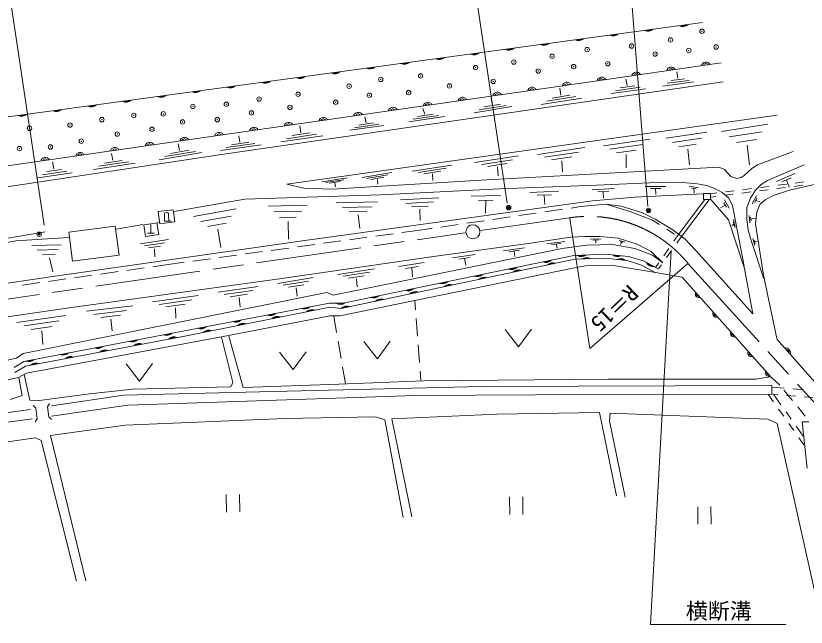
# Model space of a CAD drawing. Units: millimetres, scale not verified. Extents: x 40000 to 680000, y 20000 to 380000.
# Drawn here: x 305110 to 395110, y 260797 to 330434 of the extents above; entities that cross this region are included whole.
import ezdxf
from ezdxf.enums import TextEntityAlignment as Align

# ---------------------------------------------------------------- set-up
doc = ezdxf.new("R2010")
doc.units = ezdxf.units.MM
doc.header["$LTSCALE"] = 1000
doc.header["$PDMODE"] = 32
doc.header["$PDSIZE"] = 500
doc.linetypes.add('CHAIN', pattern=[18.5, 12, -1.5, 3.5, -1.5])
for name, color, linetype, lineweight in [('M-BGD', 7, 'Continuous', 13), ('M-BMK', 2, 'CHAIN', 13), ('M-BMK-SRVR', 3, 'Continuous', 13), ('M-STR-HTXT', 7, 'Continuous', 13), ('M-STR-STRC', 7, 'Continuous', 13)]:
    doc.layers.add(name, color=color, linetype=linetype, lineweight=lineweight)
doc.styles.add('ＭＳ ゴシック', font='')
doc.styles.get('ＭＳ ゴシック').set_extended_font_data('MS Gothic')

# ---------------------------------------------------------------- blocks, each defined once
blk = doc.blocks.new('田')
at = {"color": 7, "linetype": 'Continuous', "lineweight": 13}
for p, q in [((-0.75, 1), (-0.75, -1)), ((0.75, -1), (0.75, 1))]:
    blk.add_line(p, q, dxfattribs=at)
blk = doc.blocks.new('畑')
at = {"color": 7, "linetype": 'Continuous', "lineweight": 13}
for p, q in [((-1.5, 1), (0, -1)), ((0, -1), (1.5, 1))]:
    blk.add_line(p, q, dxfattribs=at)

msp = doc.modelspace()

# ---------------------------------------------------------------- linework, layer by layer
at = {"layer": 'M-BGD'}
for p, q in [((296918, 317925), (383315, 329667)), ((370301, 322872), (385426, 325069)), ((380479, 323320), (380391, 324050)), ((374717, 322495), (374563, 323221)), ((381253, 323256), (379744, 323058)), ((297376, 312365), (370301, 322872)), ((385638, 322930), (328260, 314616)), ((376194, 322288), (373411, 321897)), ((375586, 322452), (373916, 322217)), ((382318, 322901), (378797, 322439)), ((381785, 323078), (379271, 322749)), ((368183, 321386), (366198, 321071)), ((367167, 321403), (367063, 322188)), ((376802, 322124), (372906, 321577)), ((359354, 320371), (359250, 321075)), ((369575, 321072), (364944, 320337)), ((368879, 321229), (365571, 320704)), ((351688, 319236), (351452, 319884)), ((361609, 320105), (357285, 319387)), ((360956, 320237), (357868, 319724)), ((360304, 320369), (358451, 320061)), ((391790, 319134), (335988, 311260)), ((344986, 318259), (344871, 318930)), ((353940, 318968), (349855, 318352)), ((353278, 319096), (350360, 318656)), ((352616, 319224), (350865, 318960)), ((337576, 317118), (337450, 317893)), ((347028, 317937), (343149, 317390)), ((346436, 318082), (343664, 317692)), ((345843, 318228), (344180, 317993)), ((385478, 317256), (390742, 318094)), ((339361, 316938), (335931, 316438)), ((338633, 317096), (336575, 316796)), ((379181, 316495), (383779, 317195)), ((386329, 316631), (390089, 317229)), ((331642, 316039), (329664, 315753)), ((330624, 316056), (330492, 316776)), ((340089, 316780), (335287, 316079)), ((372025, 315635), (377289, 316370)), ((379898, 315996), (383182, 316497)), ((387180, 316005), (389435, 316364)), ((324809, 315117), (322722, 314766)), ((323733, 315110), (323584, 315868)), ((333048, 315750), (328434, 315083)), ((332345, 315894), (329049, 315418)), ((364510, 314632), (369911, 315418)), ((372766, 315233), (376526, 315758)), ((373507, 314831), (375763, 315146)), ((380616, 315497), (382586, 315798)), ((381641, 315248), (381822, 313452)), ((388373, 315688), (388670, 313452)), ((328260, 314616), (273793, 306404)), ((316176, 313987), (316017, 314767)), ((326300, 314846), (321429, 314026)), ((325555, 314982), (322075, 314396)), ((357391, 313728), (362364, 314480)), ((365307, 314327), (369165, 314888)), ((366104, 314021), (368419, 314358)), ((374628, 314650), (374595, 313128)), ((389574, 313465), (393627, 314979)), ((309450, 312986), (309301, 313788)), ((318685, 313652), (313951, 312935)), ((317955, 313810), (314574, 313297)), ((317226, 313967), (315197, 313660)), ((350249, 312742), (354761, 313409)), ((358132, 313503), (361685, 314040)), ((358874, 313277), (361005, 313599)), ((359960, 313216), (360054, 312216)), ((367279, 313912), (367356, 312659)), ((388923, 313026), (389574, 313465)), ((394889, 313450), (390722, 311692)), ((311538, 312563), (307625, 311982)), ((310930, 312748), (308134, 312333)), ((310321, 312932), (308644, 312683)), ((344537, 312007), (347944, 312588)), ((345041, 311903), (347474, 312318)), ((350909, 312590), (354131, 313066)), ((351568, 312438), (353501, 312724)), ((352544, 312416), (352588, 311675)), ((358731, 311754), (385147, 313188)), ((385147, 313188), (385814, 312928)), ((385814, 312928), (386530, 312114)), ((388060, 312244), (388923, 313026)), ((391717, 311549), (393827, 312487)), ((339939, 311511), (342833, 311967)), ((340376, 311435), (342443, 311760)), ((340813, 311358), (342053, 311554)), ((341078, 310674), (358731, 311754)), ((345545, 311800), (347005, 312049)), ((346286, 311800), (346337, 311239)), ((378975, 311479), (371233, 311138)), ((381058, 311436), (378975, 311479)), ((382686, 311295), (381058, 311436)), ((386530, 312114), (387214, 311903)), ((387214, 311903), (387718, 312017)), ((387718, 312017), (388060, 312244)), ((390722, 311692), (389990, 311204)), ((392347, 311505), (393402, 311974)), ((392874, 311740), (393182, 310905)), ((393858, 311384), (394850, 311509)), ((335988, 311260), (337892, 310784)), ((337892, 310784), (341078, 310674)), ((341449, 311362), (341520, 310937)), ((360213, 310731), (346606, 310047)), ((371233, 311138), (360213, 310731)), ((370746, 310619), (373265, 310751)), ((376788, 311010), (379112, 311000)), ((377379, 310781), (378541, 310776)), ((377960, 310778), (377989, 310100)), ((381787, 311012), (382851, 310856)), ((382061, 310794), (382593, 310716)), ((382327, 310755), (382352, 310218)), ((383782, 311100), (382686, 311295)), ((384780, 310731), (383782, 311100)), ((385529, 310318), (384780, 310731)), ((385921, 310378), (386913, 310504)), ((387905, 310629), (388897, 310755)), ((389322, 310585), (388785, 309657)), ((389990, 311204), (389322, 310585)), ((389783, 310501), (390775, 310628)), ((389890, 310881), (390882, 311006)), ((391398, 309950), (393192, 310580)), ((391767, 310755), (392759, 310881)), ((391874, 311132), (392866, 311258)), ((393192, 310580), (396224, 311269)), ((393751, 311008), (394742, 311135)), ((346606, 310047), (331184, 309567)), ((348898, 309476), (353282, 309707)), ((356967, 309886), (360285, 309974)), ((363648, 310319), (366900, 310451)), ((364476, 309988), (366102, 310054)), ((365289, 310021), (365333, 308930)), ((370761, 309370), (375595, 309773)), ((371380, 310396), (372640, 310462)), ((372010, 310429), (372025, 309660)), ((375595, 309773), (379440, 309956)), ((379440, 309956), (383421, 310170)), ((383413, 310212), (383406, 309525)), ((384222, 310204), (383413, 310212)), ((384216, 309518), (384222, 310204)), ((384256, 309794), (384823, 309866)), ((384304, 310173), (384929, 310252)), ((386245, 309689), (385529, 310318)), ((385815, 309993), (386807, 310120)), ((386734, 308810), (386245, 309689)), ((387799, 310247), (388791, 310374)), ((388785, 309657), (388362, 308599)), ((388954, 309004), (389437, 309942)), ((389243, 309180), (389485, 309649)), ((390422, 309466), (391398, 309950)), ((331184, 309567), (323127, 308135)), ((333831, 308747), (338292, 308875)), ((338276, 304866), (370761, 309370)), ((341599, 309132), (346290, 309234)), ((349532, 309072), (352664, 309237)), ((350167, 308668), (352046, 308767)), ((357793, 309410), (359452, 309454)), ((358622, 309432), (358611, 307938)), ((368336, 308543), (369414, 308701)), ((369414, 308701), (372344, 308969)), ((372344, 308969), (375127, 308090)), ((372360, 308982), (374020, 308738)), ((374020, 308738), (376413, 308038)), ((380374, 305253), (383532, 309485)), ((384069, 309485), (380699, 304993)), ((383406, 309525), (384216, 309518)), ((386276, 307187), (384254, 309517)), ((385887, 308884), (385345, 308557)), ((385748, 309121), (386026, 308647)), ((385789, 309467), (386346, 308519)), ((388052, 301925), (386734, 308810)), ((389364, 309414), (389869, 309239)), ((389496, 308051), (389814, 308930)), ((389814, 308930), (390422, 309466)), ((323023, 308351), (321335, 308128)), ((321335, 308128), (321519, 306734)), ((322029, 307811), (322038, 307051)), ((322518, 307057), (322509, 307817)), ((323207, 306957), (323023, 308351)), ((325346, 307572), (330217, 308443)), ((334485, 308092), (337671, 308184)), ((342327, 308619), (345678, 308692)), ((343055, 308106), (345065, 308150)), ((351112, 308427), (351136, 307116)), ((362399, 307675), (364378, 307964)), ((365367, 308109), (367346, 308398)), ((375127, 308090), (377544, 307211)), ((376413, 308038), (377926, 307273)), ((388362, 308599), (388346, 307281)), ((389356, 306757), (389496, 308051)), ((321497, 306900), (319675, 306631)), ((321519, 306734), (323207, 306957)), ((322038, 307051), (322838, 307060)), ((326163, 306998), (329642, 307621)), ((335139, 307438), (337050, 307493)), ((336106, 307017), (336155, 304998)), ((344098, 307777), (344271, 306195)), ((356462, 306807), (358441, 307096)), ((359430, 307241), (361409, 307530)), ((377544, 307211), (378404, 306662)), ((377926, 307273), (379815, 306134)), ((388095, 301645), (386276, 307187)), ((386820, 306939), (386908, 306493)), ((386846, 307216), (387022, 306324)), ((388346, 307281), (388508, 306011)), ((388702, 306840), (388600, 307675)), ((388835, 307081), (388784, 307498)), ((388810, 307290), (389286, 307385)), ((316441, 306484), (311132, 305799)), ((316870, 303162), (316441, 306484)), ((316566, 306143), (319593, 306647)), ((319675, 306631), (319873, 305285)), ((320476, 306676), (320487, 305676)), ((321384, 305508), (321186, 306854)), ((326979, 306425), (329067, 306799)), ((328104, 306147), (328466, 304054)), ((349061, 305746), (351426, 306070)), ((351426, 306070), (352504, 306228)), ((353494, 306372), (355473, 306662)), ((379247, 306125), (380108, 305576)), ((379815, 306134), (381345, 304994)), ((386864, 306716), (386652, 306557)), ((388508, 306011), (388883, 304742)), ((390235, 300897), (389356, 306757)), ((264058, 298316), (308436, 305832)), ((311142, 305173), (305130, 304804)), ((311132, 305799), (311561, 302477)), ((319873, 305285), (321384, 305508)), ((320087, 305671), (320887, 305680)), ((343116, 304933), (345098, 305204)), ((346089, 305339), (348070, 305611)), ((368290, 305212), (363724, 304553)), ((369926, 305310), (368290, 305212)), ((371610, 305285), (369926, 305310)), ((373710, 305114), (371610, 305285)), ((375859, 304431), (373710, 305114)), ((380036, 304751), (380357, 305211)), ((305130, 304804), (290081, 302058)), ((306945, 304260), (310278, 304345)), ((309345, 300727), (338276, 304866)), ((319277, 304459), (322482, 304971)), ((319749, 304224), (322038, 304590)), ((320221, 303990), (321594, 304210)), ((337172, 304119), (339153, 304390)), ((340144, 304526), (342126, 304797)), ((363724, 304553), (352689, 303015)), ((365573, 304473), (367634, 304736)), ((366126, 304381), (367156, 304513)), ((366641, 304447), (366753, 303973)), ((367338, 303918), (370097, 304309)), ((370097, 304309), (373051, 304382)), ((370506, 304999), (371766, 305018)), ((370826, 304896), (371456, 304906)), ((371141, 304901), (371156, 304579)), ((373051, 304382), (375615, 303942)), ((373810, 304844), (374445, 304649)), ((373925, 304707), (374242, 304610)), ((374083, 304659), (373951, 304395)), ((377446, 303576), (375859, 304431)), ((380699, 304999), (380365, 304527)), ((381345, 304994), (382582, 303676)), ((388883, 304742), (390299, 300461)), ((389269, 304270), (389029, 305052)), ((389299, 304487), (389179, 304878)), ((389239, 304683), (389509, 304748)), ((307548, 303739), (309928, 303800)), ((320916, 303895), (320958, 302972)), ((331227, 303305), (333209, 303577)), ((334199, 303712), (336181, 303983)), ((341256, 298624), (367338, 303918)), ((360619, 303656), (363021, 304022)), ((361249, 303540), (362450, 303723)), ((361849, 303631), (361937, 303009)), ((375615, 303942), (377592, 303185)), ((378789, 302307), (377446, 303576)), ((378889, 303113), (379462, 303932)), ((379787, 303711), (379210, 302895)), ((382582, 303676), (389048, 296481)), ((308150, 303218), (309578, 303255)), ((308948, 302881), (309327, 301283)), ((311561, 302477), (316870, 303162)), ((325283, 302492), (327264, 302763)), ((328255, 302899), (330236, 303170)), ((352689, 303015), (335403, 300524)), ((368751, 302701), (342127, 297101)), ((342389, 297720), (368654, 303124)), ((354839, 302868), (357432, 303264)), ((355539, 302706), (356835, 302904)), ((356187, 302805), (356341, 302021)), ((368654, 303124), (372267, 303270)), ((372170, 302815), (368751, 302701)), ((374741, 302554), (372170, 302815)), ((372267, 303270), (374871, 303026)), ((376369, 302050), (374741, 302554)), ((374871, 303026), (376662, 302473)), ((376662, 302473), (378257, 301610)), ((377592, 303185), (378789, 302307)), ((317743, 301440), (319723, 301720)), ((320713, 301861), (321927, 302032)), ((321927, 302032), (324292, 302356)), ((341780, 300984), (345950, 301617)), ((368545, 301677), (341993, 296279)), ((348717, 301888), (351603, 302327)), ((349465, 301646), (350908, 301866)), ((350187, 301756), (350267, 300701)), ((369961, 301945), (368545, 301677)), ((372939, 302019), (369961, 301945)), ((377969, 301213), (372939, 302019)), ((377997, 301171), (376369, 302050)), ((377994, 301834), (378315, 302294)), ((378632, 302078), (378298, 301606)), ((389048, 296481), (388095, 301645)), ((288323, 297761), (309345, 300727)), ((311802, 300599), (313782, 300880)), ((314772, 301020), (316752, 301300)), ((334929, 299959), (338980, 300625)), ((342394, 300769), (345373, 301220)), ((343008, 300553), (344795, 300824)), ((380948, 300676), (377969, 301213)), ((380983, 300654), (391052, 289344)), ((391765, 293680), (390235, 300897)), ((305861, 299758), (307841, 300039)), ((308831, 300179), (310812, 300459)), ((335403, 300524), (311470, 297192)), ((335543, 299737), (338436, 300213)), ((336156, 299516), (337892, 299801)), ((343914, 300485), (343969, 299568)), ((305960, 291973), (340524, 298901)), ((328156, 298955), (332720, 299605)), ((328847, 298697), (332106, 299160)), ((337047, 299447), (337152, 298497)), ((340524, 298901), (341256, 298624)), ((320661, 297864), (325874, 298565)), ((321419, 297570), (325142, 298071)), ((329537, 298438), (331493, 298716)), ((330541, 298342), (330656, 297288)), ((350539, 297958), (350617, 296939)), ((311470, 297192), (285938, 293566)), ((306035, 291073), (340827, 297704)), ((313175, 296785), (318422, 297417)), ((322176, 297277), (324410, 297577)), ((323302, 297164), (323340, 295983)), ((340882, 297248), (324369, 293964)), ((340827, 297704), (342389, 297720)), ((342127, 297101), (340882, 297248)), ((305221, 295510), (310792, 296314)), ((313978, 296423), (317726, 296875)), ((314781, 296061), (317029, 296332)), ((340919, 296279), (329340, 294039)), ((341993, 296279), (340919, 296279)), ((341634, 294361), (341312, 296216)), ((306046, 295111), (310026, 295684)), ((315940, 295895), (316100, 294538)), ((350694, 295942), (350847, 293947)), ((306871, 294711), (309259, 295055)), ((308085, 294540), (308173, 292996)), ((324369, 293964), (306229, 290530)), ((329340, 294039), (306340, 289745)), ((328535, 293817), (329817, 288654)), ((330989, 288104), (329378, 293964)), ((396184, 288617), (391773, 293614)), ((342147, 291405), (341805, 293376)), ((350923, 292950), (351076, 290956)), ((305179, 291452), (305960, 291973)), ((289222, 287997), (305179, 291452)), ((304912, 290389), (306035, 291073)), ((306229, 290530), (305013, 289824)), ((342640, 288565), (342318, 290420)), ((351153, 289959), (351231, 288939)), ((305418, 289235), (295017, 287037)), ((306340, 289745), (305418, 289235)), ((305446, 289250), (305825, 287201)), ((306708, 286639), (306057, 289588)), ((372543, 289056), (351571, 288873)), ((389390, 289032), (372543, 289056)), ((391026, 289301), (389390, 289032)), ((391071, 289320), (392103, 288350)), ((329597, 288177), (318428, 287921)), ((329817, 288654), (329597, 288177)), ((341903, 288470), (330989, 288104)), ((332851, 287622), (358139, 288202)), ((351571, 288873), (341903, 288470)), ((358139, 288202), (391215, 288330)), ((391215, 288330), (391215, 287329)), ((391241, 288145), (392593, 288037)), ((305825, 287201), (304474, 286729)), ((313483, 287372), (307807, 286603)), ((309193, 286010), (317396, 287231)), ((318428, 287921), (313483, 287372)), ((317396, 287231), (332851, 287622)), ((350601, 287170), (317860, 286071)), ((364279, 287280), (350601, 287170)), ((391215, 287329), (364279, 287280)), ((390826, 287262), (391394, 286456)), ((391281, 287340), (391888, 287289)), ((391428, 287262), (392234, 286131)), ((392559, 287780), (393536, 286625)), ((392884, 287205), (393881, 287121)), ((393590, 287957), (394586, 287877)), ((307807, 286603), (306708, 286639)), ((308965, 286270), (308726, 285880)), ((394877, 287038), (395874, 286954)), ((296352, 284262), (306789, 285580)), ((307083, 286065), (307408, 285739)), ((307408, 285739), (307538, 284535)), ((308726, 285880), (308856, 284751)), ((317860, 286071), (309176, 284820)), ((391971, 285639), (392548, 284822)), ((392814, 285317), (393395, 284503)), ((394146, 285878), (395009, 284820)), ((306954, 284536), (294155, 282723)), ((307538, 284535), (307311, 284193)), ((308856, 284751), (309171, 284458)), ((317557, 283800), (335759, 284565)), ((335759, 284565), (346086, 284748)), ((346086, 284748), (347112, 284418)), ((347112, 284418), (349227, 273297)), ((347940, 284536), (359887, 285061)), ((350203, 273372), (347940, 284536)), ((359887, 285061), (371570, 285245)), ((371570, 285245), (373511, 275759)), ((372705, 284292), (372778, 285171)), ((372778, 285171), (390760, 284476)), ((390760, 284476), (391786, 283999)), ((309077, 282633), (317557, 283800)), ((374500, 275613), (372705, 284292)), ((391786, 283999), (398414, 254317)), ((393124, 284005), (393701, 283188)), ((393975, 283688), (394781, 282558)), ((395210, 278927), (394660, 284201)), ((394660, 284201), (395393, 284201)), ((313073, 266083), (309077, 282633)), ((257664, 275128), (307354, 282374)), ((307354, 282374), (308014, 282045)), ((308014, 282045), (312006, 266050)), ((394277, 282371), (394846, 281565))]:
    msp.add_line(p, q, dxfattribs=at)
for radius in [100, 60]:
    msp.add_circle((307769, 305555), radius, dxfattribs=at)
for centre, radius, start, end in [((381063, 330126), 908, 244.34107, 311.13805), ((381114, 329751), 454, 244.34107, 311.13805), ((377099, 329588), 908, 244.34107, 311.13805), ((377150, 329212), 454, 244.34107, 311.13805), ((369172, 328510), 908, 244.34107, 311.13805), ((369223, 328135), 454, 244.34107, 311.13805), ((373135, 329049), 908, 244.34107, 311.13805), ((373187, 328673), 454, 244.34107, 311.13805), ((361245, 327433), 908, 244.34107, 311.13805), ((361296, 327057), 454, 244.34107, 311.13805), ((365208, 327972), 908, 244.34107, 311.13805), ((365259, 327596), 454, 244.34107, 311.13805), ((357281, 326894), 908, 244.34107, 311.13805), ((357332, 326518), 454, 244.34107, 311.13805), ((349354, 325817), 908, 244.34107, 311.13805), ((349405, 325441), 454, 244.34107, 311.13805), ((353318, 326356), 908, 244.34107, 311.13805), ((353369, 325980), 454, 244.34107, 311.13805), ((383691, 324633), 532, 28.28197, 168.25005), ((383678, 324723), 266, 28.28197, 168.25005), ((341427, 324739), 908, 244.34107, 311.13805), ((341478, 324364), 454, 244.34107, 311.13805), ((345391, 325278), 908, 244.34107, 311.13805), ((345442, 324902), 454, 244.34107, 311.13805), ((375774, 323483), 532, 28.28197, 168.25005), ((379733, 324058), 532, 28.28197, 168.25005), ((379720, 324148), 266, 28.28197, 168.25005), ((337463, 324201), 908, 244.34107, 311.13805), ((337515, 323825), 454, 244.34107, 311.13805), ((371816, 322908), 532, 28.28197, 168.25005), ((371803, 322998), 266, 28.28197, 168.25005), ((375761, 323573), 266, 28.28197, 168.25005), ((329536, 323123), 908, 244.34107, 311.13805), ((329587, 322748), 454, 244.34107, 311.13805), ((333500, 323662), 908, 244.34107, 311.13805), ((333551, 323286), 454, 244.34107, 311.13805), ((363898, 321765), 532, 28.21403, 168.18211), ((367857, 322335), 532, 28.21403, 168.18211), ((367844, 322426), 266, 28.21403, 168.18211), ((321609, 322046), 908, 244.34107, 311.13805), ((321660, 321670), 454, 244.34107, 311.13805), ((325573, 322585), 908, 244.34107, 311.13805), ((325624, 322209), 454, 244.34107, 311.13805), ((359938, 321195), 532, 28.21403, 168.18211), ((359925, 321285), 266, 28.21403, 168.18211), ((363885, 321855), 266, 28.21403, 168.18211), ((317646, 321507), 908, 244.34107, 311.13805), ((317697, 321132), 454, 244.34107, 311.13805), ((352020, 320054), 532, 28.21403, 168.18211), ((352007, 320144), 266, 28.21403, 168.18211), ((355979, 320624), 532, 28.21403, 168.18211), ((355966, 320714), 266, 28.21403, 168.18211), ((309719, 320430), 908, 244.34107, 311.13805), ((309770, 320054), 454, 244.34107, 311.13805), ((313682, 320969), 908, 244.34107, 311.13805), ((313733, 320593), 454, 244.34107, 311.13805), ((348061, 319483), 532, 28.21403, 168.18211), ((348048, 319574), 266, 28.21403, 168.18211), ((305755, 319891), 908, 244.34107, 311.13805), ((305806, 319516), 454, 244.34107, 311.13805), ((340143, 318343), 532, 28.21403, 168.18211), ((340130, 318433), 266, 28.21403, 168.18211), ((344102, 318913), 532, 28.21403, 168.18211), ((344089, 319003), 266, 28.21403, 168.18211), ((332225, 317202), 532, 28.21403, 168.18211), ((336184, 317772), 532, 28.21403, 168.18211), ((336171, 317862), 266, 28.21403, 168.18211), ((328265, 316632), 532, 28.21403, 168.18211), ((328252, 316722), 266, 28.21403, 168.18211), ((332212, 317292), 266, 28.21403, 168.18211), ((320347, 315491), 532, 28.21403, 168.18211), ((324306, 316061), 532, 28.21403, 168.18211), ((324293, 316151), 266, 28.21403, 168.18211), ((316388, 314920), 532, 28.21403, 168.18211), ((316375, 315011), 266, 28.21403, 168.18211), ((320334, 315581), 266, 28.21403, 168.18211), ((308470, 313780), 532, 28.21403, 168.18211), ((308457, 313870), 266, 28.21403, 168.18211), ((312429, 314350), 532, 28.21403, 168.18211), ((312416, 314440), 266, 28.21403, 168.18211), ((322269, 307814), 240, 0.65231, 180.65231), ((365451, 303239), 908, 248.22776, 315.02473), ((365528, 302868), 454, 248.22776, 315.02473), ((369509, 303917), 908, 238.92304, 305.72002), ((369524, 303539), 454, 238.92304, 305.72002), ((370079, 301986), 908, 58.51066, 125.30764), ((370067, 302365), 454, 58.51066, 125.30764), ((373602, 303907), 908, 231.24569, 298.04266), ((373567, 303529), 454, 231.24569, 298.04266), ((373967, 301870), 908, 50.81912, 117.6161), ((374005, 302248), 454, 50.81912, 117.6161), ((361533, 302433), 908, 248.22776, 315.02473), ((361610, 302062), 454, 248.22776, 315.02473), ((366269, 301404), 908, 68.47781, 135.27479), ((366191, 301775), 454, 68.47781, 135.27479), ((377709, 302769), 908, 208.19627, 274.99324), ((377529, 302435), 454, 208.19627, 274.99324), ((357615, 301627), 908, 248.22776, 315.02473), ((357692, 301256), 454, 248.22776, 315.02473), ((358440, 299757), 908, 68.47781, 135.27479), ((362354, 300580), 908, 68.47781, 135.27479), ((362276, 300951), 454, 68.47781, 135.27479), ((353697, 300821), 908, 248.22776, 315.02473), ((353774, 300449), 454, 248.22776, 315.02473), ((354526, 298934), 908, 68.47781, 135.27479), ((354448, 299305), 454, 68.47781, 135.27479), ((358362, 300128), 454, 68.47781, 135.27479), ((349779, 300015), 908, 248.22776, 315.02473), ((349856, 299643), 454, 248.22776, 315.02473), ((350611, 298111), 908, 68.47781, 135.27479), ((350533, 298482), 454, 68.47781, 135.27479), ((382893, 298744), 406, 154.29731, 289.05758), ((345862, 299209), 908, 248.22776, 315.02473), ((345938, 298837), 454, 248.22776, 315.02473), ((346697, 297288), 908, 68.47781, 135.27479), ((346619, 297659), 454, 68.47781, 135.27479), ((382834, 298692), 203, 154.29731, 289.05758), ((337997, 297936), 908, 247.39181, 314.18879), ((338068, 297564), 454, 247.39181, 314.18879), ((342061, 298288), 745, 230.77814, 314.83755), ((342086, 298096), 454, 237.19832, 303.9953), ((342782, 296464), 908, 68.47781, 135.27479), ((342704, 296835), 454, 68.47781, 135.27479), ((334068, 297187), 908, 247.39181, 314.18879), ((334139, 296815), 454, 247.39181, 314.18879), ((334914, 295288), 908, 67.84898, 134.64596), ((334840, 295660), 454, 67.84898, 134.64596), ((338837, 296068), 908, 67.84898, 134.64596), ((338763, 296440), 454, 67.84898, 134.64596), ((384887, 296503), 406, 154.29731, 289.05758), ((384829, 296451), 203, 154.29731, 289.05758), ((330138, 296439), 908, 247.39181, 314.18879), ((330209, 296066), 454, 247.39181, 314.18879), ((330990, 294508), 908, 67.84898, 134.64596), ((330916, 294880), 454, 67.84898, 134.64596), ((326209, 295690), 908, 247.39181, 314.18879), ((326280, 295317), 454, 247.39181, 314.18879), ((327067, 293728), 908, 67.84898, 134.64596), ((326993, 294099), 454, 67.84898, 134.64596), ((386882, 294263), 406, 154.29731, 289.05758), ((386824, 294211), 203, 154.29731, 289.05758), ((318350, 294192), 908, 247.39181, 314.18879), ((318421, 293820), 454, 247.39181, 314.18879), ((322280, 294941), 908, 247.39181, 314.18879), ((322351, 294568), 454, 247.39181, 314.18879), ((323135, 292959), 908, 67.32201, 134.11899), ((323064, 293331), 454, 67.32201, 134.11899), ((314421, 293443), 908, 247.39181, 314.18879), ((314492, 293071), 454, 247.39181, 314.18879), ((319205, 292215), 908, 67.32201, 134.11899), ((319134, 292587), 454, 67.32201, 134.11899), ((392704, 291992), 625, 348.30591, 94.56611), ((310492, 292694), 908, 247.39181, 314.18879), ((310563, 292322), 454, 247.39181, 314.18879), ((311344, 290726), 908, 67.32201, 134.11899), ((315274, 291471), 908, 67.32201, 134.11899), ((315204, 291843), 454, 67.32201, 134.11899), ((388877, 292022), 406, 154.29731, 289.05758), ((388819, 291970), 203, 154.29731, 289.05758), ((392845, 292116), 312, 348.30591, 94.56611), ((306563, 291945), 908, 247.39181, 314.18879), ((306634, 291573), 454, 247.39181, 314.18879), ((307414, 289982), 908, 67.32201, 134.11899), ((307343, 290355), 454, 67.32201, 134.11899), ((311274, 291099), 454, 67.32201, 134.11899), ((390872, 289781), 406, 154.29731, 289.05758), ((390814, 289729), 203, 154.29731, 289.05758)]:
    msp.add_arc(centre, radius, start, end, dxfattribs=at)
for p in [(383245, 328678), (379656, 327689), (370170, 326590), (375224, 326993), (381743, 326480), (384856, 326883), (366179, 325821), (377898, 326077), (361821, 325162), (368632, 324649), (372514, 324979), (357462, 324539), (364604, 324136), (346659, 323184), (351200, 323587), (359477, 322964), (343070, 322415), (354496, 322452), (337247, 321500), (345377, 321390), (349845, 321683), (329080, 320364), (332815, 320950), (341532, 320584), (321902, 319266), (325271, 320108), (331937, 319375), (336331, 319998), (314907, 318606), (318533, 319082), (324099, 318350), (328055, 318606), (306667, 317618), (311281, 317984), (320620, 317508), (316665, 316958), (312563, 316153), (305532, 315310), (309047, 315493), (307769, 305555)]:
    msp.add_point(p, dxfattribs=at)
at = {"layer": 'M-BMK'}
for p, q in [((358014, 305999), (368164, 307425)), ((259280, 291665), (356294, 305728)), ((381684, 302192), (397265, 285036))]:
    msp.add_line(p, q, dxfattribs=at)
msp.add_arc((370334, 292944), 14644, 39.24871, 98.37578, dxfattribs=at)
at = {"layer": 'M-BMK-SRVR'}
for p, q in [((368214, 307366), (370486, 292527)), ((370486, 292527), (381595, 302199))]:
    msp.add_line(p, q, dxfattribs=at)
msp.add_circle((357160, 305833), 800, dxfattribs=at)
at = {"layer": 'M-STR-HTXT'}
for p, q in [((308357, 306601), (303175, 341201)), ((379741, 303657), (377386, 261090)), ((377386, 261090), (392796, 261090))]:
    msp.add_line(p, q, dxfattribs=at)
at = {"layer": 'M-STR-STRC'}
for p, q in [((377095, 308720), (375049, 334580)), ((361068, 309100), (357401, 333658))]:
    msp.add_line(p, q, dxfattribs=at)
for centre, radius in [((361233, 308582), 150), ((361233, 308582), 90), ((377153, 308270), 150), ((377153, 308270), 90)]:
    msp.add_circle(centre, radius, dxfattribs=at)
for p in [(361233, 308582), (377153, 308270)]:
    msp.add_point(p, dxfattribs=at)

# ---------------------------------------------------------------- block references
at = {"layer": 'M-BGD', "xscale": 1000, "yscale": 1000, "rotation": 0.65231}
for name, p in [('畑', (362334, 293712)), ('畑', (346265, 292352)), ('畑', (336666, 291130)), ('畑', (319197, 289812)), ('田', (329840, 274914)), ('田', (362100, 274636)), ('田', (383514, 273524))]:
    msp.add_blockref(name, p, dxfattribs=at)

# ---------------------------------------------------------------- texts
at = {"layer": 'M-BMK-SRVR', "style": 'ＭＳ ゴシック'}
msp.add_text('R＝15', height=1833, rotation=223.807, dxfattribs=at).set_placement((374515, 300322), align=Align.BOTTOM_LEFT)
at = {"layer": 'M-STR-HTXT', "style": 'ＭＳ ゴシック'}
msp.add_text('横断溝', height=1833, dxfattribs=at).set_placement((381402, 261180), align=Align.BOTTOM_LEFT)

doc.saveas('drawing.dxf')
